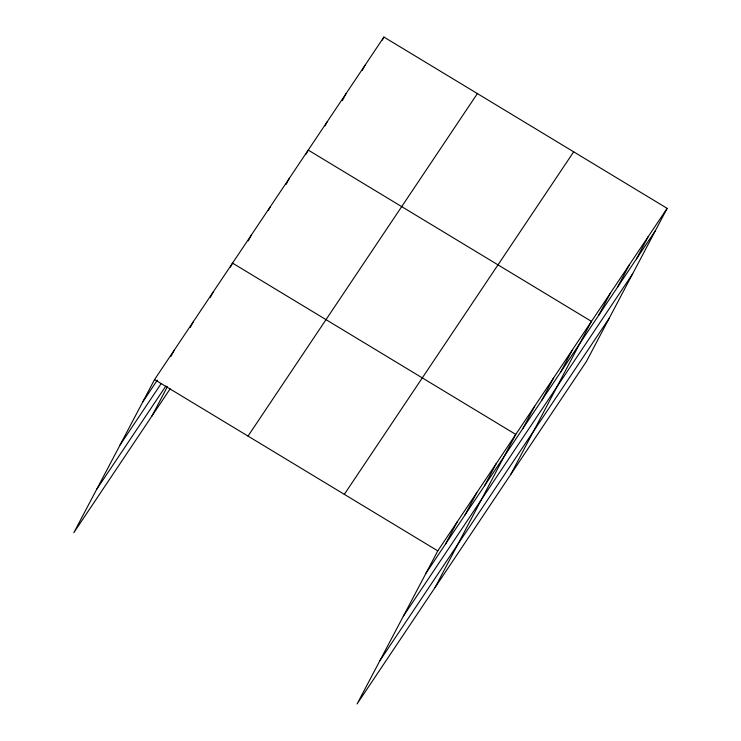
<?xml version="1.0" encoding="UTF-8"?>
<svg xmlns="http://www.w3.org/2000/svg" width="741" height="741" viewBox="0 0 741 741"><rect width="100%" height="100%" fill="white"/><g stroke="black" fill="none" stroke-linecap="round" stroke-linejoin="round"><path stroke-width="1.11" d="M667.15 208.36L437.783 550.878L357.079 703.95L586.446 361.432L667.15 208.36L383.921 37.05L154.554 379.568L73.85 532.64L170.124 388.868M170.865 356.504L174.052 350.456M190.354 327.392L193.549 321.344M210.388 297.271L213.047 292.223M151.84 416.183L167.364 386.737M230.414 267.149L232.544 263.111L515.764 434.421L435.06 587.493M248.272 240.908L251.468 234.851M268.261 210.629L270.391 206.6M286.119 184.389L289.305 178.34M306.107 154.119L308.228 150.08L591.457 321.39L510.753 474.462M325.03 125.859L327.151 121.82M342.351 100.628L346.075 93.57M362.34 70.349L364.998 65.31M382.328 40.079L383.921 37.05M445.573 543.968L457.28 521.766M465.07 514.847L476.778 492.654M484.568 485.735L496.266 463.542M522.989 428.363L534.687 406.17M541.912 400.103L553.61 377.91M560.835 371.852L572.534 349.65M598.672 315.333L610.38 293.14M617.596 287.073L629.304 264.88M636.519 258.822L648.227 236.62M142.856 401.77L157.314 380.161M120.079 444.952L160.964 383.912M96.626 489.449L165.799 386.144M248.022 436.097L477.389 93.579M344.315 494.349L573.682 151.831M426.075 573.08L655.442 230.562M403.308 616.262L632.675 273.744M379.846 660.759L609.213 318.241M154.554 379.568L437.783 550.878"/></g></svg>
